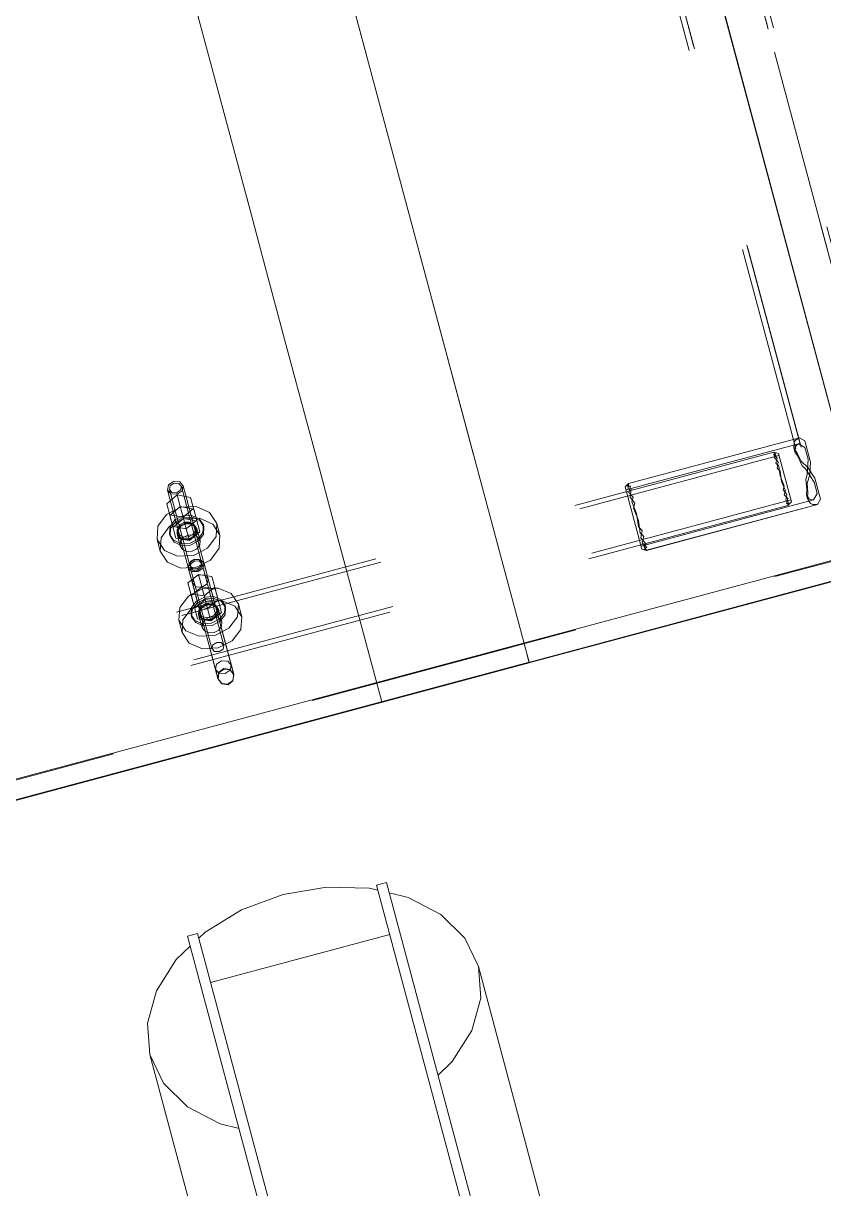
# Model space of a CAD drawing. Header units: millimetres. Extents: x -753 to 90, y 56274 to 56868.
# Drawn here: x -651.33 to -643.57, y 56679.54 to 56690.85 of the extents above; entities that cross this region are included whole.
import ezdxf

# ---------------------------------------------------------------- set-up
doc = ezdxf.new("R2010")
doc.units = ezdxf.units.MM
doc.linetypes.add('XKITLINE00', pattern=[0])
doc.linetypes.add('XKITLINE02', pattern=[4, 2, -2])
doc.layers.add('Cota', color=4, linetype='Continuous', lineweight=0)
doc.layers.add('Peça', color=2, linetype='Continuous', lineweight=0)

# ---------------------------------------------------------------- blocks, each defined once
blk = doc.blocks.new('*A708')
at = {"layer": 'Peça', "color": 7, "linetype": 'XKITLINE02', "lineweight": 0}
for p, q in [((-644.051, 56686.688), (-663.982, 56681.348)), ((-644.001, 56686.655), (-663.982, 56681.301)), ((-644.053, 56686.665), (-644.035, 56686.675)), ((-644.019, 56686.629), (-644.053, 56686.665)), ((-644.051, 56686.688), (-644.006, 56686.676)), ((-644.035, 56686.675), (-644.051, 56686.688)), ((-644.051, 56686.688), (-644.03, 56686.655)), ((-644.03, 56686.655), (-644.046, 56686.638)), ((-643.88, 56686.204), (-644.006, 56686.676)), ((-644.046, 56686.638), (-644.009, 56686.592)), ((-644.03, 56686.58), (-644.019, 56686.629)), ((-644.002, 56686.553), (-644.03, 56686.58)), ((-644.009, 56686.592), (-644.018, 56686.533)), ((-643.989, 56686.457), (-644.002, 56686.553)), ((-644.018, 56686.533), (-643.99, 56686.504)), ((-643.99, 56686.504), (-643.975, 56686.402)), ((-643.951, 56686.361), (-643.989, 56686.457)), ((-643.975, 56686.402), (-643.938, 56686.312)), ((-643.961, 56686.322), (-643.951, 56686.361)), ((-643.924, 56686.276), (-643.961, 56686.322)), ((-643.885, 56686.225), (-663.982, 56680.84)), ((-643.938, 56686.312), (-643.949, 56686.275)), ((-643.949, 56686.275), (-643.914, 56686.238)), ((-643.933, 56686.217), (-643.924, 56686.276)), ((-643.911, 56686.21), (-643.933, 56686.217)), ((-643.914, 56686.238), (-643.926, 56686.19)), ((-643.913, 56686.171), (-643.911, 56686.21)), ((-643.913, 56686.171), (-643.88, 56686.204)), ((-643.913, 56686.171), (-663.982, 56680.794)), ((-643.926, 56686.19), (-643.905, 56686.19)), ((-643.905, 56686.19), (-643.913, 56686.171))]:
    blk.add_line(p, q, dxfattribs=at)
blk = doc.blocks.new('*A712')
at = {"layer": 'Peça', "color": 4, "linetype": 'XKITLINE00', "lineweight": 0}
for p, q in [((-650.302, 56693.397), (-649.133, 56689.035)), ((-647.905, 56684.452), (-627.312, 56689.969)), ((-647.856, 56684.266), (-627.262, 56689.783)), ((-649.133, 56689.035), (-648.973, 56688.437)), ((-648.973, 56688.437), (-648.808, 56687.82)), ((-648.808, 56687.82), (-648.637, 56687.182)), ((-648.637, 56687.182), (-648.461, 56686.526)), ((-648.461, 56686.526), (-648.281, 56685.852)), ((-648.281, 56685.852), (-647.856, 56684.266)), ((-643.49, 56685.429), (-647.854, 56684.26)), ((-647.854, 56684.26), (-647.856, 56684.266))]:
    blk.add_line(p, q, dxfattribs=at)
at = {"layer": 'Peça', "color": 7, "linetype": 'XKITLINE02', "lineweight": 0}
for p, q in [((-650.198, 56693.009), (-649.133, 56689.035)), ((-647.904, 56684.445), (-627.31, 56689.962)), ((-647.856, 56684.266), (-647.854, 56684.26))]:
    blk.add_line(p, q, dxfattribs=at)
blk = doc.blocks.new('*A713')
at = {"layer": 'Peça', "color": 7, "linetype": 'XKITLINE02', "lineweight": 0}
for p, q in [((-644.051, 56686.688), (-663.982, 56681.348)), ((-644.001, 56686.655), (-663.982, 56681.301)), ((-644.035, 56686.675), (-644.053, 56686.665)), ((-644.053, 56686.665), (-644.019, 56686.629)), ((-644.051, 56686.688), (-644.006, 56686.676)), ((-644.03, 56686.655), (-644.051, 56686.688)), ((-644.051, 56686.688), (-644.035, 56686.675)), ((-644.046, 56686.638), (-644.03, 56686.655)), ((-643.88, 56686.204), (-644.006, 56686.676)), ((-644.009, 56686.592), (-644.046, 56686.638)), ((-644.019, 56686.629), (-644.03, 56686.58)), ((-644.03, 56686.58), (-644.002, 56686.553)), ((-644.018, 56686.533), (-644.009, 56686.592)), ((-644.002, 56686.553), (-643.989, 56686.457)), ((-643.99, 56686.504), (-644.018, 56686.533)), ((-643.975, 56686.402), (-643.99, 56686.504)), ((-643.989, 56686.457), (-643.951, 56686.361)), ((-643.938, 56686.312), (-643.975, 56686.402)), ((-643.951, 56686.361), (-643.961, 56686.322)), ((-643.961, 56686.322), (-643.924, 56686.276)), ((-643.885, 56686.225), (-663.982, 56680.84)), ((-643.949, 56686.275), (-643.938, 56686.312)), ((-643.914, 56686.238), (-643.949, 56686.275)), ((-643.924, 56686.276), (-643.933, 56686.217)), ((-643.933, 56686.217), (-643.911, 56686.21)), ((-643.926, 56686.19), (-643.914, 56686.238)), ((-643.911, 56686.21), (-643.913, 56686.171)), ((-643.913, 56686.171), (-643.88, 56686.204)), ((-643.913, 56686.171), (-663.982, 56680.794)), ((-643.905, 56686.19), (-643.926, 56686.19)), ((-643.913, 56686.171), (-643.905, 56686.19))]:
    blk.add_line(p, q, dxfattribs=at)
blk = doc.blocks.new('*A716')
at = {"layer": 'Peça', "color": 7, "linetype": 'XKITLINE02', "lineweight": 0}
for p, q in [((-645.665, 56696.616), (-642.767, 56685.802)), ((-645.606, 56696.602), (-642.716, 56685.816)), ((-646.425, 56696.382), (-643.535, 56685.596)), ((-646.374, 56696.396), (-643.484, 56685.61))]:
    blk.add_line(p, q, dxfattribs=at)
blk = doc.blocks.new('*A717')
at = {"layer": 'Peça', "color": 7, "linetype": 'XKITLINE02', "lineweight": 0}
for p, q in [((-645.657, 56696.588), (-644.045, 56690.57)), ((-645.606, 56696.602), (-642.716, 56685.816)), ((-646.425, 56696.382), (-643.535, 56685.596)), ((-646.381, 56696.425), (-643.484, 56685.61)), ((-644.045, 56690.57), (-642.767, 56685.802))]:
    blk.add_line(p, q, dxfattribs=at)
blk = doc.blocks.new('*A722')
at = {"layer": 'Peça', "color": 1, "linetype": 'XKITLINE00', "lineweight": 0}
for p, q in [((-647.81, 56682.51), (-647.906, 56682.484)), ((-647.906, 56682.484), (-644.111, 56668.318)), ((-647.81, 56682.51), (-644.014, 56668.344)), ((-649.741, 56681.992), (-649.645, 56682.018)), ((-649.645, 56682.018), (-645.849, 56667.852)), ((-649.741, 56681.992), (-645.946, 56667.826)), ((-649.517, 56681.54), (-647.778, 56682.006))]:
    blk.add_line(p, q, dxfattribs=at)
blk = doc.blocks.new('*A723')
at = {"layer": 'Peça', "color": 1, "linetype": 'XKITLINE00', "lineweight": 0}
for p, q in [((-649.216, 56682.246), (-648.814, 56682.395)), ((-648.814, 56682.395), (-648.391, 56682.467)), ((-648.391, 56682.467), (-647.977, 56682.457)), ((-647.977, 56682.457), (-647.894, 56682.437)), ((-647.783, 56682.411), (-647.598, 56682.366)), ((-647.598, 56682.366), (-647.283, 56682.201)), ((-649.57, 56682.03), (-649.216, 56682.246)), ((-647.283, 56682.201), (-647.051, 56681.972)), ((-649.632, 56681.971), (-649.57, 56682.03)), ((-647.051, 56681.972), (-646.918, 56681.695)), ((-649.852, 56681.763), (-649.715, 56681.893)), ((-650.043, 56681.461), (-649.852, 56681.763)), ((-646.918, 56681.695), (-646.894, 56681.388)), ((-644.722, 56673.498), (-646.918, 56681.695)), ((-650.13, 56681.147), (-650.043, 56681.461)), ((-646.894, 56681.388), (-646.981, 56681.074)), ((-650.106, 56680.841), (-650.13, 56681.147)), ((-646.981, 56681.074), (-647.171, 56680.773)), ((-649.973, 56680.563), (-650.106, 56680.841)), ((-647.91, 56672.644), (-650.106, 56680.841)), ((-647.171, 56680.773), (-647.309, 56680.642)), ((-649.741, 56680.334), (-649.973, 56680.563)), ((-649.425, 56680.169), (-649.741, 56680.334)), ((-649.241, 56680.125), (-649.425, 56680.169)), ((-644.698, 56673.192), (-644.722, 56673.498)), ((-644.785, 56672.878), (-644.698, 56673.192)), ((-644.975, 56672.576), (-644.785, 56672.878)), ((-647.91, 56672.644), (-647.777, 56672.367)), ((-645.113, 56672.446), (-644.975, 56672.576)), ((-647.777, 56672.367), (-647.545, 56672.138)), ((-647.545, 56672.138), (-647.229, 56671.973)), ((-647.229, 56671.973), (-647.045, 56671.928))]:
    blk.add_line(p, q, dxfattribs=at)
blk = doc.blocks.new('*A794')
at = {"layer": 'Peça', "color": 7, "linetype": 'XKITLINE02', "lineweight": 0}
for p, q in [((-649.602, 56685.38), (-649.704, 56685.297)), ((-649.569, 56685.258), (-649.602, 56685.38)), ((-649.472, 56685.359), (-649.602, 56685.38)), ((-649.472, 56685.359), (-649.444, 56685.255)), ((-649.676, 56685.193), (-649.704, 56685.297)), ((-649.704, 56685.297), (-649.676, 56685.193)), ((-649.671, 56685.175), (-649.569, 56685.258)), ((-649.569, 56685.258), (-649.44, 56685.237))]:
    blk.add_line(p, q, dxfattribs=at)
at = {"layer": 'Peça', "color": 4, "linetype": 'XKITLINE00', "lineweight": 0}
for p, q in [((-649.546, 56685.172), (-649.676, 56685.193)), ((-649.676, 56685.193), (-649.644, 56685.071)), ((-649.546, 56685.172), (-649.444, 56685.255)), ((-649.444, 56685.255), (-649.412, 56685.133)), ((-649.514, 56685.05), (-649.644, 56685.071)), ((-649.514, 56685.05), (-649.546, 56685.172)), ((-649.412, 56685.133), (-649.514, 56685.05))]:
    blk.add_line(p, q, dxfattribs=at)
blk = doc.blocks.new('*A795')
at = {"layer": 'Peça', "color": 4, "linetype": 'XKITLINE00', "lineweight": 0}
for p, q in [((-649.68, 56685.208), (-649.701, 56685.18)), ((-649.448, 56685.27), (-649.416, 56685.256)), ((-649.377, 56685.198), (-649.416, 56685.256)), ((-649.382, 56685.129), (-649.377, 56685.198)), ((-649.372, 56685.179), (-649.377, 56685.198)), ((-649.701, 56685.18), (-649.706, 56685.11)), ((-649.701, 56685.091), (-649.706, 56685.11)), ((-649.706, 56685.11), (-649.667, 56685.052)), ((-649.661, 56685.033), (-649.701, 56685.091)), ((-649.43, 56685.066), (-649.382, 56685.129)), ((-649.377, 56685.109), (-649.425, 56685.046)), ((-649.372, 56685.179), (-649.377, 56685.109)), ((-649.667, 56685.052), (-649.594, 56685.022)), ((-649.589, 56685.002), (-649.661, 56685.033)), ((-649.594, 56685.022), (-649.507, 56685.027)), ((-649.502, 56685.007), (-649.589, 56685.002)), ((-649.507, 56685.027), (-649.43, 56685.066)), ((-649.425, 56685.046), (-649.502, 56685.007))]:
    blk.add_line(p, q, dxfattribs=at)
at = {"layer": 'Peça', "color": 7, "linetype": 'XKITLINE02', "lineweight": 0}
for p, q in [((-649.696, 56685.161), (-649.648, 56685.223)), ((-649.653, 56685.243), (-649.68, 56685.208)), ((-649.576, 56685.282), (-649.653, 56685.243)), ((-649.648, 56685.223), (-649.571, 56685.263)), ((-649.626, 56685.168), (-649.601, 56685.201)), ((-649.601, 56685.201), (-649.583, 56685.21)), ((-649.596, 56685.182), (-649.578, 56685.191)), ((-649.583, 56685.21), (-649.56, 56685.222)), ((-649.578, 56685.191), (-649.554, 56685.202)), ((-649.489, 56685.287), (-649.576, 56685.282)), ((-649.571, 56685.263), (-649.484, 56685.267)), ((-649.56, 56685.222), (-649.514, 56685.225)), ((-649.554, 56685.202), (-649.509, 56685.205)), ((-649.514, 56685.225), (-649.475, 56685.208)), ((-649.509, 56685.205), (-649.491, 56685.198)), ((-649.491, 56685.198), (-649.47, 56685.189)), ((-649.489, 56685.287), (-649.448, 56685.27)), ((-649.484, 56685.267), (-649.411, 56685.237)), ((-649.475, 56685.208), (-649.455, 56685.178)), ((-649.449, 56685.158), (-649.47, 56685.189)), ((-649.411, 56685.237), (-649.372, 56685.179)), ((-649.701, 56685.091), (-649.696, 56685.161)), ((-649.629, 56685.131), (-649.626, 56685.168)), ((-649.623, 56685.112), (-649.629, 56685.131)), ((-649.608, 56685.1), (-649.629, 56685.131)), ((-649.621, 56685.149), (-649.623, 56685.112)), ((-649.623, 56685.112), (-649.603, 56685.081)), ((-649.596, 56685.182), (-649.621, 56685.149)), ((-649.569, 56685.084), (-649.608, 56685.1)), ((-649.603, 56685.081), (-649.564, 56685.065)), ((-649.523, 56685.087), (-649.569, 56685.084)), ((-649.482, 56685.107), (-649.523, 56685.087)), ((-649.518, 56685.067), (-649.477, 56685.088)), ((-649.457, 56685.141), (-649.482, 56685.107)), ((-649.477, 56685.088), (-649.452, 56685.121)), ((-649.455, 56685.178), (-649.457, 56685.141)), ((-649.449, 56685.158), (-649.455, 56685.178)), ((-649.452, 56685.121), (-649.449, 56685.158)), ((-649.564, 56685.065), (-649.518, 56685.067))]:
    blk.add_line(p, q, dxfattribs=at)
blk = doc.blocks.new('*A796')
at = {"layer": 'Peça', "color": 4, "linetype": 'XKITLINE00', "lineweight": 0}
for p, q in [((-649.706, 56685.305), (-649.733, 56685.291)), ((-649.444, 56685.369), (-649.474, 56685.367)), ((-649.316, 56685.315), (-649.444, 56685.369)), ((-649.247, 56685.213), (-649.316, 56685.315)), ((-649.733, 56685.291), (-649.817, 56685.18)), ((-649.255, 56685.09), (-649.247, 56685.213)), ((-649.214, 56685.091), (-649.247, 56685.213)), ((-649.817, 56685.18), (-649.826, 56685.057)), ((-649.339, 56684.979), (-649.255, 56685.09)), ((-649.214, 56685.091), (-649.223, 56684.968)), ((-649.794, 56684.936), (-649.826, 56685.057)), ((-649.826, 56685.057), (-649.757, 56684.955)), ((-649.476, 56684.91), (-649.339, 56684.979)), ((-649.223, 56684.968), (-649.307, 56684.857)), ((-649.725, 56684.833), (-649.794, 56684.936)), ((-649.757, 56684.955), (-649.629, 56684.901)), ((-649.629, 56684.901), (-649.476, 56684.91)), ((-649.307, 56684.857), (-649.443, 56684.788)), ((-649.596, 56684.779), (-649.725, 56684.833)), ((-649.443, 56684.788), (-649.596, 56684.779))]:
    blk.add_line(p, q, dxfattribs=at)
at = {"layer": 'Peça', "color": 7, "linetype": 'XKITLINE02', "lineweight": 0}
for p, q in [((-649.597, 56685.36), (-649.706, 56685.305)), ((-649.474, 56685.367), (-649.597, 56685.36)), ((-649.701, 56685.17), (-649.564, 56685.239)), ((-649.63, 56685.15), (-649.602, 56685.187)), ((-649.602, 56685.187), (-649.556, 56685.21)), ((-649.564, 56685.239), (-649.411, 56685.247)), ((-649.556, 56685.21), (-649.505, 56685.213)), ((-649.505, 56685.213), (-649.463, 56685.195)), ((-649.463, 56685.195), (-649.44, 56685.161)), ((-649.411, 56685.247), (-649.283, 56685.193)), ((-649.283, 56685.193), (-649.214, 56685.091)), ((-649.785, 56685.059), (-649.701, 56685.17)), ((-649.633, 56685.109), (-649.63, 56685.15)), ((-649.633, 56685.109), (-649.6, 56684.987)), ((-649.61, 56685.075), (-649.633, 56685.109)), ((-649.567, 56685.057), (-649.61, 56685.075)), ((-649.524, 56685.088), (-649.57, 56685.065)), ((-649.473, 56685.091), (-649.524, 56685.088)), ((-649.471, 56685.083), (-649.516, 56685.06)), ((-649.43, 56685.073), (-649.473, 56685.091)), ((-649.443, 56685.12), (-649.471, 56685.083)), ((-649.44, 56685.161), (-649.443, 56685.12)), ((-649.44, 56685.161), (-649.407, 56685.039)), ((-649.407, 56685.039), (-649.43, 56685.073)), ((-649.794, 56684.936), (-649.785, 56685.059)), ((-649.597, 56685.028), (-649.6, 56684.987)), ((-649.6, 56684.987), (-649.577, 56684.953)), ((-649.57, 56685.065), (-649.597, 56685.028)), ((-649.516, 56685.06), (-649.567, 56685.057)), ((-649.484, 56684.938), (-649.438, 56684.961)), ((-649.438, 56684.961), (-649.41, 56684.998)), ((-649.41, 56684.998), (-649.407, 56685.039)), ((-649.577, 56684.953), (-649.535, 56684.935)), ((-649.535, 56684.935), (-649.484, 56684.938))]:
    blk.add_line(p, q, dxfattribs=at)
blk = doc.blocks.new('*A797')
at = {"layer": 'Peça', "color": 7, "linetype": 'XKITLINE02', "lineweight": 0}
for p, q in [((-649.942, 56686.187), (-649.841, 56686.272)), ((-649.811, 56686.159), (-649.841, 56686.272)), ((-649.841, 56686.272), (-649.711, 56686.249)), ((-649.651, 56686.027), (-649.711, 56686.249)), ((-649.942, 56686.187), (-649.883, 56685.965)), ((-649.811, 56686.159), (-649.912, 56686.074)), ((-649.68, 56686.136), (-649.811, 56686.159)), ((-649.682, 56686.141), (-649.783, 56686.056)), ((-649.783, 56686.056), (-649.913, 56686.079)), ((-649.753, 56685.942), (-649.783, 56686.056)), ((-649.753, 56685.942), (-649.651, 56686.027)), ((-649.883, 56685.965), (-649.753, 56685.942))]:
    blk.add_line(p, q, dxfattribs=at)
blk = doc.blocks.new('*A798')
at = {"layer": 'Peça', "color": 7, "linetype": 'XKITLINE02', "lineweight": 0}
for p, q in [((-649.912, 56686.074), (-649.811, 56686.159)), ((-649.78, 56686.045), (-649.811, 56686.159)), ((-649.811, 56686.159), (-649.68, 56686.136)), ((-649.621, 56685.914), (-649.68, 56686.136)), ((-649.912, 56686.074), (-649.853, 56685.852)), ((-649.78, 56686.045), (-649.882, 56685.96)), ((-649.65, 56686.022), (-649.78, 56686.045)), ((-649.651, 56686.027), (-649.753, 56685.942)), ((-649.753, 56685.942), (-649.883, 56685.965)), ((-649.722, 56685.829), (-649.753, 56685.942)), ((-649.722, 56685.829), (-649.621, 56685.914)), ((-649.853, 56685.852), (-649.722, 56685.829))]:
    blk.add_line(p, q, dxfattribs=at)
blk = doc.blocks.new('*A799')
at = {"layer": 'Peça', "color": 7, "linetype": 'XKITLINE02', "lineweight": 0}
for p, q in [((-649.911, 56685.965), (-649.864, 56686.03)), ((-649.859, 56686.012), (-649.906, 56685.947)), ((-649.864, 56686.03), (-649.787, 56686.07)), ((-649.782, 56686.052), (-649.859, 56686.012)), ((-649.811, 56685.986), (-649.836, 56685.952)), ((-649.77, 56686.007), (-649.811, 56685.986)), ((-649.806, 56685.968), (-649.765, 56685.989)), ((-649.787, 56686.07), (-649.7, 56686.074)), ((-649.695, 56686.056), (-649.782, 56686.052)), ((-649.724, 56686.009), (-649.77, 56686.007)), ((-649.765, 56685.989), (-649.719, 56685.991)), ((-649.685, 56685.992), (-649.724, 56686.009)), ((-649.719, 56685.991), (-649.68, 56685.974)), ((-649.7, 56686.074), (-649.627, 56686.041)), ((-649.622, 56686.023), (-649.695, 56686.056)), ((-649.664, 56685.96), (-649.685, 56685.992)), ((-649.627, 56686.041), (-649.587, 56685.981)), ((-649.582, 56685.963), (-649.622, 56686.023)), ((-649.587, 56685.981), (-649.591, 56685.909)), ((-649.582, 56685.963), (-649.587, 56685.981)), ((-649.915, 56685.893), (-649.911, 56685.965)), ((-649.911, 56685.875), (-649.915, 56685.893)), ((-649.876, 56685.832), (-649.915, 56685.893)), ((-649.906, 56685.947), (-649.911, 56685.875)), ((-649.911, 56685.875), (-649.871, 56685.814)), ((-649.836, 56685.952), (-649.838, 56685.914)), ((-649.833, 56685.895), (-649.838, 56685.914)), ((-649.838, 56685.914), (-649.817, 56685.882)), ((-649.833, 56685.895), (-649.831, 56685.934)), ((-649.812, 56685.863), (-649.833, 56685.895)), ((-649.831, 56685.934), (-649.806, 56685.968)), ((-649.817, 56685.882), (-649.778, 56685.864)), ((-649.774, 56685.846), (-649.812, 56685.863)), ((-649.778, 56685.864), (-649.732, 56685.867)), ((-649.732, 56685.867), (-649.691, 56685.888)), ((-649.687, 56685.87), (-649.728, 56685.848)), ((-649.691, 56685.888), (-649.667, 56685.922)), ((-649.662, 56685.904), (-649.687, 56685.87)), ((-649.68, 56685.974), (-649.659, 56685.942)), ((-649.667, 56685.922), (-649.664, 56685.96)), ((-649.659, 56685.942), (-649.664, 56685.96)), ((-649.659, 56685.942), (-649.662, 56685.904)), ((-649.591, 56685.909), (-649.638, 56685.844)), ((-649.633, 56685.826), (-649.586, 56685.89)), ((-649.586, 56685.89), (-649.582, 56685.963)), ((-649.803, 56685.8), (-649.876, 56685.832)), ((-649.871, 56685.814), (-649.798, 56685.782)), ((-649.716, 56685.804), (-649.803, 56685.8)), ((-649.798, 56685.782), (-649.711, 56685.786)), ((-649.728, 56685.848), (-649.774, 56685.846)), ((-649.638, 56685.844), (-649.716, 56685.804)), ((-649.711, 56685.786), (-649.633, 56685.826))]:
    blk.add_line(p, q, dxfattribs=at)
blk = doc.blocks.new('*A800')
at = {"layer": 'Peça', "color": 7, "linetype": 'XKITLINE02', "lineweight": 0}
for p, q in [((-649.946, 56686.083), (-649.809, 56686.153)), ((-649.809, 56686.153), (-649.656, 56686.161)), ((-649.656, 56686.161), (-649.527, 56686.103)), ((-649.527, 56686.103), (-649.457, 56685.996)), ((-650.029, 56685.969), (-649.946, 56686.083)), ((-649.779, 56686.04), (-649.915, 56685.969)), ((-649.767, 56685.997), (-649.813, 56685.974)), ((-649.625, 56686.047), (-649.779, 56686.04)), ((-649.716, 56685.999), (-649.767, 56685.997)), ((-649.673, 56685.98), (-649.716, 56685.999)), ((-649.65, 56685.945), (-649.673, 56685.98)), ((-649.496, 56685.99), (-649.625, 56686.047)), ((-649.426, 56685.883), (-649.496, 56685.99)), ((-649.457, 56685.996), (-649.464, 56685.869)), ((-649.426, 56685.883), (-649.457, 56685.996)), ((-650.036, 56685.841), (-650.029, 56685.969)), ((-649.915, 56685.969), (-649.998, 56685.855)), ((-649.84, 56685.935), (-649.843, 56685.893)), ((-649.813, 56685.779), (-649.843, 56685.893)), ((-649.843, 56685.893), (-649.82, 56685.857)), ((-649.813, 56685.974), (-649.84, 56685.935)), ((-649.782, 56685.86), (-649.737, 56685.883)), ((-649.737, 56685.883), (-649.686, 56685.886)), ((-649.725, 56685.841), (-649.68, 56685.864)), ((-649.686, 56685.886), (-649.643, 56685.867)), ((-649.68, 56685.864), (-649.652, 56685.902)), ((-649.652, 56685.902), (-649.65, 56685.945)), ((-649.619, 56685.831), (-649.65, 56685.945)), ((-649.643, 56685.867), (-649.619, 56685.831)), ((-649.464, 56685.869), (-649.547, 56685.755)), ((-649.434, 56685.755), (-649.426, 56685.883)), ((-650.006, 56685.728), (-650.036, 56685.841)), ((-649.966, 56685.734), (-650.036, 56685.841)), ((-649.998, 56685.855), (-650.006, 56685.728)), ((-649.82, 56685.857), (-649.777, 56685.838)), ((-649.813, 56685.779), (-649.81, 56685.822)), ((-649.789, 56685.744), (-649.813, 56685.779)), ((-649.81, 56685.822), (-649.782, 56685.86)), ((-649.777, 56685.838), (-649.725, 56685.841)), ((-649.65, 56685.75), (-649.695, 56685.727)), ((-649.547, 56685.755), (-649.684, 56685.684)), ((-649.622, 56685.789), (-649.65, 56685.75)), ((-649.619, 56685.831), (-649.622, 56685.789)), ((-649.517, 56685.641), (-649.434, 56685.755)), ((-650.006, 56685.728), (-649.935, 56685.621)), ((-649.837, 56685.677), (-649.966, 56685.734)), ((-649.684, 56685.684), (-649.837, 56685.677)), ((-649.746, 56685.725), (-649.789, 56685.744)), ((-649.695, 56685.727), (-649.746, 56685.725)), ((-649.653, 56685.571), (-649.517, 56685.641)), ((-649.935, 56685.621), (-649.806, 56685.563)), ((-649.806, 56685.563), (-649.653, 56685.571))]:
    blk.add_line(p, q, dxfattribs=at)
blk = doc.blocks.new('*A801')
at = {"layer": 'Peça', "color": 4, "linetype": 'XKITLINE00', "lineweight": 0}
for p, q in [((-649.702, 56685.447), (-649.737, 56685.418)), ((-649.737, 56685.418), (-649.676, 56685.193)), ((-649.549, 56685.488), (-649.505, 56685.481)), ((-649.505, 56685.481), (-649.477, 56685.377)), ((-649.709, 56685.314), (-649.579, 56685.293)), ((-649.579, 56685.293), (-649.477, 56685.377)), ((-649.477, 56685.377), (-649.444, 56685.255)), ((-649.546, 56685.172), (-649.676, 56685.193)), ((-649.546, 56685.172), (-649.579, 56685.293)), ((-649.444, 56685.255), (-649.546, 56685.172))]:
    blk.add_line(p, q, dxfattribs=at)
at = {"layer": 'Peça', "color": 7, "linetype": 'XKITLINE02', "lineweight": 0}
for p, q in [((-649.635, 56685.502), (-649.702, 56685.447)), ((-649.602, 56685.38), (-649.635, 56685.502)), ((-649.635, 56685.502), (-649.549, 56685.488)), ((-649.704, 56685.297), (-649.602, 56685.38)), ((-649.602, 56685.38), (-649.472, 56685.359))]:
    blk.add_line(p, q, dxfattribs=at)
blk = doc.blocks.new('*A806')
at = {"layer": 'Peça', "color": 4, "linetype": 'XKITLINE00', "lineweight": 0}
for p, q in [((-649.673, 56685.646), (-649.723, 56685.614)), ((-649.615, 56685.643), (-649.673, 56685.646)), ((-649.581, 56685.607), (-649.615, 56685.643)), ((-649.723, 56685.614), (-649.734, 56685.566)), ((-649.734, 56685.566), (-649.683, 56685.377)), ((-649.734, 56685.566), (-649.7, 56685.53)), ((-649.715, 56685.571), (-649.707, 56685.608)), ((-649.69, 56685.544), (-649.715, 56685.571)), ((-649.707, 56685.608), (-649.669, 56685.632)), ((-649.7, 56685.53), (-649.642, 56685.528)), ((-649.645, 56685.542), (-649.69, 56685.544)), ((-649.669, 56685.632), (-649.625, 56685.63)), ((-649.608, 56685.566), (-649.645, 56685.542)), ((-649.642, 56685.528), (-649.592, 56685.559)), ((-649.625, 56685.63), (-649.599, 56685.602)), ((-649.599, 56685.602), (-649.608, 56685.566)), ((-649.592, 56685.559), (-649.581, 56685.607)), ((-649.581, 56685.607), (-649.53, 56685.418))]:
    blk.add_line(p, q, dxfattribs=at)
at = {"layer": 'Peça', "color": 7, "linetype": 'XKITLINE02', "lineweight": 0}
for p, q in [((-649.715, 56685.571), (-649.504, 56684.781)), ((-649.599, 56685.602), (-649.388, 56684.812)), ((-649.683, 56685.466), (-649.694, 56685.418)), ((-649.694, 56685.418), (-649.446, 56684.492)), ((-649.694, 56685.418), (-649.66, 56685.382)), ((-649.634, 56685.498), (-649.683, 56685.466)), ((-649.575, 56685.495), (-649.634, 56685.498)), ((-649.602, 56685.379), (-649.552, 56685.411)), ((-649.541, 56685.459), (-649.575, 56685.495)), ((-649.552, 56685.411), (-649.541, 56685.459)), ((-649.541, 56685.459), (-649.293, 56684.533)), ((-649.53, 56685.418), (-649.435, 56685.063)), ((-649.683, 56685.377), (-649.588, 56685.022)), ((-649.66, 56685.382), (-649.602, 56685.379)), ((-649.504, 56684.781), (-649.502, 56684.79)), ((-649.504, 56684.781), (-649.478, 56684.754)), ((-649.502, 56684.79), (-649.495, 56684.817)), ((-649.458, 56684.842), (-649.495, 56684.817)), ((-649.478, 56684.754), (-649.434, 56684.752)), ((-649.413, 56684.839), (-649.458, 56684.842)), ((-649.434, 56684.752), (-649.396, 56684.776)), ((-649.394, 56684.819), (-649.413, 56684.839)), ((-649.396, 56684.776), (-649.388, 56684.812)), ((-649.388, 56684.812), (-649.394, 56684.819)), ((-649.446, 56684.492), (-649.451, 56684.51)), ((-649.438, 56684.551), (-649.446, 56684.492)), ((-649.39, 56684.588), (-649.438, 56684.551)), ((-649.33, 56684.58), (-649.39, 56684.588)), ((-649.293, 56684.533), (-649.33, 56684.58)), ((-649.301, 56684.473), (-649.293, 56684.533)), ((-649.293, 56684.533), (-649.298, 56684.551)), ((-649.409, 56684.444), (-649.446, 56684.492)), ((-649.409, 56684.444), (-649.349, 56684.436)), ((-649.349, 56684.436), (-649.301, 56684.473))]:
    blk.add_line(p, q, dxfattribs=at)
blk = doc.blocks.new('*A807')
at = {"layer": 'Peça', "color": 7, "linetype": 'XKITLINE02', "lineweight": 0}
for p, q in [((-649.936, 56686.32), (-649.925, 56686.37)), ((-649.936, 56686.32), (-649.444, 56684.485)), ((-649.902, 56686.283), (-649.936, 56686.32)), ((-649.925, 56686.37), (-649.876, 56686.403)), ((-649.909, 56686.363), (-649.917, 56686.325)), ((-649.72, 56685.587), (-649.917, 56686.325)), ((-649.917, 56686.325), (-649.892, 56686.297)), ((-649.872, 56686.388), (-649.909, 56686.363)), ((-649.876, 56686.403), (-649.817, 56686.399)), ((-649.827, 56686.385), (-649.872, 56686.388)), ((-649.847, 56686.294), (-649.81, 56686.319)), ((-649.801, 56686.356), (-649.827, 56686.385)), ((-649.817, 56686.399), (-649.783, 56686.361)), ((-649.81, 56686.319), (-649.801, 56686.356)), ((-649.604, 56685.618), (-649.801, 56686.356)), ((-649.783, 56686.361), (-649.794, 56686.312)), ((-649.783, 56686.361), (-649.292, 56684.526)), ((-649.843, 56686.279), (-649.902, 56686.283)), ((-649.892, 56686.297), (-649.847, 56686.294)), ((-649.794, 56686.312), (-649.843, 56686.279)), ((-649.712, 56685.625), (-649.674, 56685.65)), ((-649.674, 56685.65), (-649.63, 56685.647)), ((-649.63, 56685.647), (-649.604, 56685.618)), ((-649.72, 56685.587), (-649.712, 56685.625)), ((-649.694, 56685.559), (-649.72, 56685.587)), ((-649.649, 56685.556), (-649.694, 56685.559)), ((-649.612, 56685.581), (-649.649, 56685.556)), ((-649.604, 56685.618), (-649.612, 56685.581)), ((-649.47, 56684.58), (-649.459, 56684.63)), ((-649.459, 56684.63), (-649.41, 56684.663)), ((-649.41, 56684.663), (-649.351, 56684.659)), ((-649.351, 56684.659), (-649.317, 56684.621)), ((-649.317, 56684.621), (-649.328, 56684.572)), ((-649.436, 56684.543), (-649.47, 56684.58)), ((-649.436, 56684.545), (-649.444, 56684.485)), ((-649.388, 56684.581), (-649.436, 56684.545)), ((-649.377, 56684.539), (-649.436, 56684.543)), ((-649.328, 56684.574), (-649.388, 56684.581)), ((-649.328, 56684.572), (-649.377, 56684.539)), ((-649.292, 56684.526), (-649.328, 56684.574)), ((-649.3, 56684.467), (-649.292, 56684.526)), ((-649.444, 56684.485), (-649.408, 56684.438)), ((-649.408, 56684.438), (-649.348, 56684.43)), ((-649.348, 56684.43), (-649.3, 56684.467))]:
    blk.add_line(p, q, dxfattribs=at)
blk = doc.blocks.new('*A809')
at = {"layer": 'Peça', "color": 4, "linetype": 'XKITLINE00', "lineweight": 0}
for p, q in [((-649.561, 56696.35), (-646.426, 56684.649)), ((-663.982, 56680.145), (-646.476, 56684.835)), ((-663.982, 56679.946), (-646.426, 56684.649)), ((-646.424, 56684.643), (-663.982, 56679.939)), ((-646.426, 56684.649), (-646.424, 56684.643))]:
    blk.add_line(p, q, dxfattribs=at)
at = {"layer": 'Peça', "color": 7, "linetype": 'XKITLINE02', "lineweight": 0}
for p, q in [((-649.553, 56696.322), (-646.424, 56684.643)), ((-663.982, 56680.138), (-646.474, 56684.828))]:
    blk.add_line(p, q, dxfattribs=at)
blk = doc.blocks.new('*A913')
at = {"layer": 'Peça', "color": 7, "linetype": 'XKITLINE02', "lineweight": 0}
for p, q in [((-643.81, 56686.77), (-645.485, 56686.321)), ((-643.8, 56686.827), (-645.46, 56686.382)), ((-643.853, 56686.784), (-643.855, 56686.729)), ((-643.84, 56686.803), (-643.853, 56686.784)), ((-643.8, 56686.827), (-643.84, 56686.803)), ((-643.828, 56686.759), (-643.81, 56686.77)), ((-643.81, 56686.77), (-643.748, 56686.732)), ((-643.749, 56686.796), (-643.8, 56686.827)), ((-643.749, 56686.796), (-643.694, 56686.591)), ((-643.845, 56686.69), (-643.855, 56686.729)), ((-643.855, 56686.729), (-643.823, 56686.679)), ((-643.843, 56686.737), (-643.845, 56686.69)), ((-643.845, 56686.69), (-643.818, 56686.648)), ((-643.843, 56686.737), (-643.828, 56686.759)), ((-643.823, 56686.679), (-643.786, 56686.601)), ((-643.748, 56686.732), (-643.718, 56686.621)), ((-643.818, 56686.648), (-643.774, 56686.556)), ((-643.786, 56686.601), (-643.72, 56686.538)), ((-643.774, 56686.556), (-643.743, 56686.526)), ((-643.718, 56686.621), (-643.727, 56686.469)), ((-643.694, 56686.591), (-643.701, 56686.47)), ((-643.658, 56686.398), (-643.743, 56686.526)), ((-643.727, 56686.469), (-643.74, 56686.427)), ((-643.727, 56686.382), (-643.701, 56686.47)), ((-643.652, 56686.436), (-643.72, 56686.538)), ((-643.652, 56686.436), (-643.598, 56686.232)), ((-645.46, 56686.382), (-645.493, 56686.35)), ((-645.493, 56686.35), (-645.331, 56685.746)), ((-645.469, 56686.358), (-645.46, 56686.382)), ((-645.469, 56686.358), (-645.443, 56686.358)), ((-645.46, 56686.382), (-645.463, 56686.333)), ((-645.463, 56686.333), (-645.434, 56686.324)), ((-645.443, 56686.358), (-645.458, 56686.297)), ((-645.434, 56686.324), (-645.446, 56686.251)), ((-643.74, 56686.427), (-643.731, 56686.325)), ((-643.731, 56686.325), (-643.734, 56686.275)), ((-643.721, 56686.296), (-643.727, 56686.382)), ((-643.629, 56686.288), (-643.658, 56686.398)), ((-645.458, 56686.297), (-645.415, 56686.252)), ((-645.446, 56686.251), (-645.399, 56686.193)), ((-645.415, 56686.252), (-645.429, 56686.206)), ((-645.429, 56686.206), (-645.383, 56686.092)), ((-643.664, 56686.224), (-645.339, 56685.775)), ((-643.723, 56686.237), (-643.734, 56686.275)), ((-643.734, 56686.275), (-643.708, 56686.236)), ((-643.723, 56686.237), (-643.721, 56686.296)), ((-643.693, 56686.19), (-643.723, 56686.237)), ((-643.708, 56686.236), (-643.685, 56686.224)), ((-643.685, 56686.224), (-643.664, 56686.224)), ((-643.664, 56686.224), (-643.629, 56686.288)), ((-643.598, 56686.232), (-643.626, 56686.179)), ((-645.399, 56686.193), (-645.412, 56686.144)), ((-645.412, 56686.144), (-645.364, 56686.024)), ((-645.383, 56686.092), (-645.364, 56685.964)), ((-643.626, 56686.179), (-645.287, 56685.735)), ((-643.673, 56686.179), (-643.693, 56686.19)), ((-643.626, 56686.179), (-643.673, 56686.179)), ((-645.364, 56686.024), (-645.347, 56685.903)), ((-645.364, 56685.964), (-645.328, 56685.928)), ((-645.347, 56685.903), (-645.342, 56685.898)), ((-645.342, 56685.898), (-645.312, 56685.87)), ((-645.328, 56685.928), (-645.34, 56685.855)), ((-645.312, 56685.87), (-645.327, 56685.809)), ((-645.34, 56685.855), (-645.293, 56685.798)), ((-645.327, 56685.809), (-645.284, 56685.764)), ((-645.293, 56685.798), (-645.313, 56685.776)), ((-645.287, 56685.735), (-645.313, 56685.776)), ((-645.284, 56685.764), (-645.306, 56685.75)), ((-645.306, 56685.75), (-645.287, 56685.735)), ((-645.331, 56685.746), (-645.287, 56685.735))]:
    blk.add_line(p, q, dxfattribs=at)
blk = doc.blocks.new('*A920')
at = {"layer": 'Peça', "color": 7, "linetype": 'XKITLINE02', "lineweight": 0}
for p, q in [((-645.485, 56686.321), (-643.81, 56686.77)), ((-643.8, 56686.827), (-645.46, 56686.382)), ((-643.855, 56686.729), (-643.853, 56686.784)), ((-643.853, 56686.784), (-643.841, 56686.803)), ((-643.841, 56686.803), (-643.8, 56686.827)), ((-643.81, 56686.77), (-643.829, 56686.759)), ((-643.81, 56686.77), (-643.748, 56686.732)), ((-643.8, 56686.827), (-643.749, 56686.796)), ((-643.749, 56686.796), (-643.694, 56686.591)), ((-643.855, 56686.729), (-643.845, 56686.69)), ((-643.823, 56686.679), (-643.855, 56686.729)), ((-643.845, 56686.69), (-643.843, 56686.737)), ((-643.818, 56686.648), (-643.845, 56686.69)), ((-643.843, 56686.737), (-643.829, 56686.759)), ((-643.786, 56686.601), (-643.823, 56686.679)), ((-643.748, 56686.732), (-643.718, 56686.621)), ((-643.818, 56686.648), (-643.774, 56686.556)), ((-643.72, 56686.538), (-643.786, 56686.601)), ((-643.774, 56686.556), (-643.743, 56686.526)), ((-643.718, 56686.621), (-643.727, 56686.469)), ((-643.701, 56686.47), (-643.694, 56686.591)), ((-643.658, 56686.398), (-643.743, 56686.526)), ((-643.74, 56686.427), (-643.727, 56686.469)), ((-643.701, 56686.47), (-643.728, 56686.382)), ((-643.653, 56686.436), (-643.72, 56686.538)), ((-643.653, 56686.436), (-643.598, 56686.232)), ((-645.46, 56686.382), (-645.493, 56686.35)), ((-645.493, 56686.35), (-645.331, 56685.746)), ((-645.46, 56686.382), (-645.47, 56686.358)), ((-645.47, 56686.358), (-645.443, 56686.358)), ((-645.463, 56686.333), (-645.46, 56686.382)), ((-645.463, 56686.333), (-645.434, 56686.324)), ((-645.443, 56686.358), (-645.458, 56686.297)), ((-645.434, 56686.324), (-645.446, 56686.251)), ((-643.731, 56686.325), (-643.74, 56686.427)), ((-643.731, 56686.325), (-643.734, 56686.275)), ((-643.728, 56686.382), (-643.721, 56686.296)), ((-643.63, 56686.288), (-643.658, 56686.398)), ((-645.458, 56686.297), (-645.415, 56686.252)), ((-645.446, 56686.251), (-645.399, 56686.193)), ((-645.415, 56686.252), (-645.429, 56686.206)), ((-645.429, 56686.206), (-645.383, 56686.092)), ((-645.339, 56685.775), (-643.664, 56686.224)), ((-643.723, 56686.237), (-643.734, 56686.275)), ((-643.734, 56686.275), (-643.708, 56686.236)), ((-643.721, 56686.296), (-643.723, 56686.237)), ((-643.723, 56686.237), (-643.693, 56686.19)), ((-643.708, 56686.236), (-643.685, 56686.224)), ((-643.664, 56686.224), (-643.685, 56686.224)), ((-643.664, 56686.224), (-643.63, 56686.288)), ((-643.627, 56686.179), (-643.598, 56686.232)), ((-645.412, 56686.144), (-645.399, 56686.193)), ((-645.364, 56686.024), (-645.412, 56686.144)), ((-645.383, 56686.092), (-645.364, 56685.964)), ((-643.627, 56686.179), (-645.287, 56685.734)), ((-643.693, 56686.19), (-643.673, 56686.179)), ((-643.673, 56686.179), (-643.627, 56686.179)), ((-645.348, 56685.903), (-645.364, 56686.024)), ((-645.364, 56685.964), (-645.328, 56685.928)), ((-645.348, 56685.903), (-645.312, 56685.869)), ((-645.328, 56685.928), (-645.34, 56685.855)), ((-645.312, 56685.869), (-645.327, 56685.809)), ((-645.34, 56685.855), (-645.293, 56685.797)), ((-645.284, 56685.763), (-645.327, 56685.809)), ((-645.293, 56685.797), (-645.313, 56685.776)), ((-645.313, 56685.776), (-645.287, 56685.734)), ((-645.307, 56685.75), (-645.284, 56685.763)), ((-645.287, 56685.734), (-645.307, 56685.75)), ((-645.331, 56685.746), (-645.287, 56685.734))]:
    blk.add_line(p, q, dxfattribs=at)
blk = doc.blocks.new('*A2177')
at = {"layer": 'Cota', "color": 7, "linetype": 'XKITLINE00', "lineweight": 0}
blk.add_line((-638.853, 56669.758), (-658.234, 56742.093), dxfattribs=at)
blk = doc.blocks.new('*A2178')
at = {"layer": 'Cota', "color": 7, "linetype": 'XKITLINE00', "lineweight": 0}
blk.add_line((-638.852, 56669.758), (-658.228, 56742.072), dxfattribs=at)

msp = doc.modelspace()

# ---------------------------------------------------------------- block references
at = {"lineweight": 0}
for name in ['*A2177', '*A2178', '*A712', '*A716', '*A717', '*A809', '*A913', '*A920', '*A708', '*A713', '*A807', '*A797', '*A800', '*A798', '*A799', '*A806', '*A801', '*A796', '*A794', '*A795', '*A722', '*A723']:
    msp.add_blockref(name, (0, 0), dxfattribs=at)

doc.saveas('drawing.dxf')
